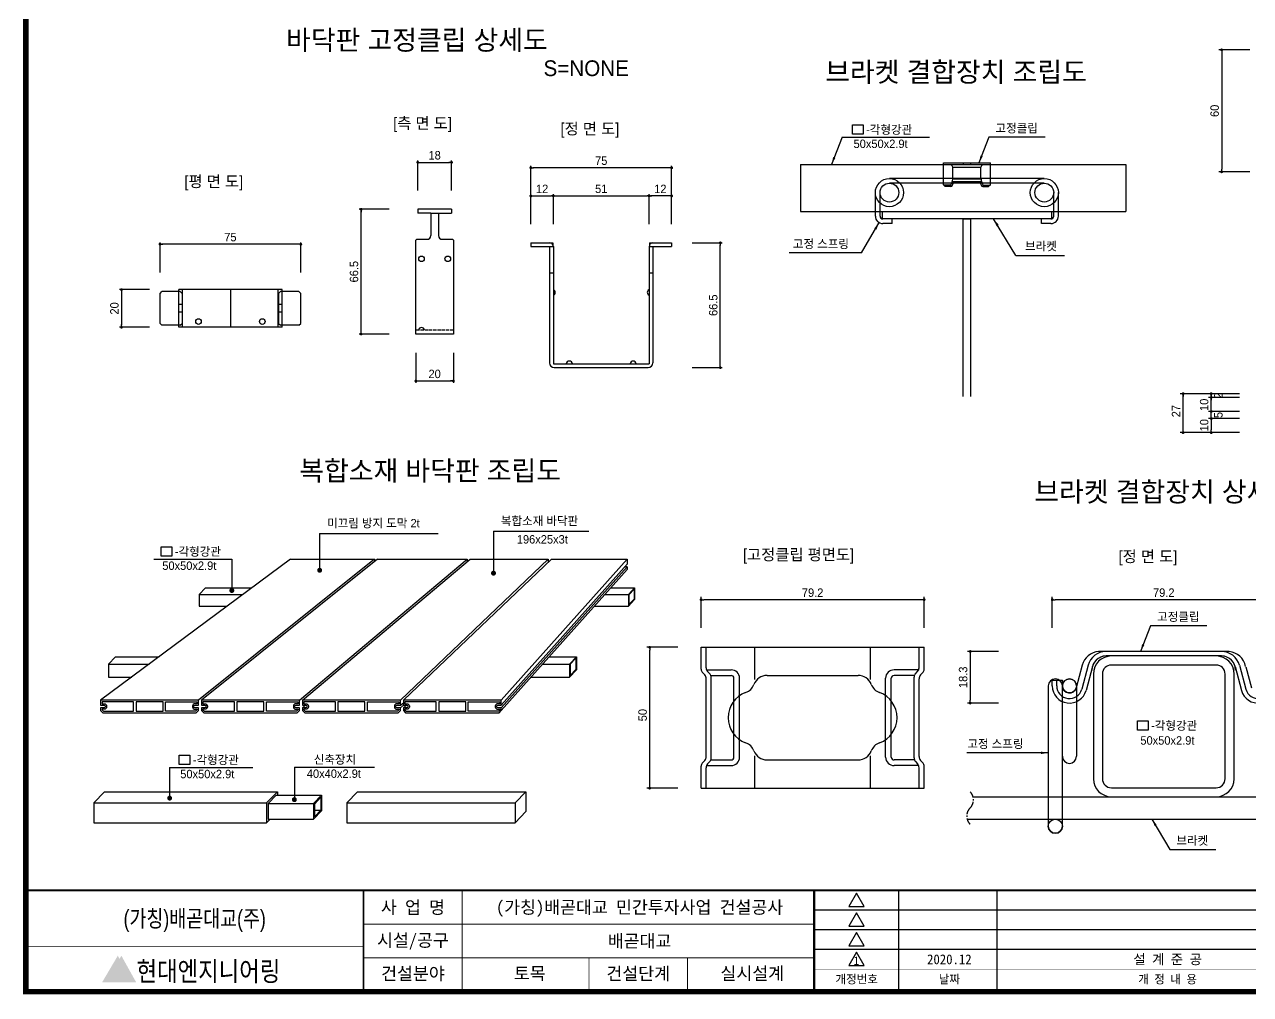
# Model space of a CAD drawing. Header units: millimetres. Extents: x 173610 to 224070, y -281283 to -269403.
# Drawn here: x 199085 to 203439, y -275153 to -271707 of the extents above; entities that cross this region are included whole.
import ezdxf
from ezdxf.enums import TextEntityAlignment as Align

# ---------------------------------------------------------------- set-up
doc = ezdxf.new("R2010")
doc.units = ezdxf.units.MM
for name, pattern in [('ACAD_ISO02W100', [15, 12, -3]), ('CENTER', [50.8, 31.75, -6.35, 6.35, -6.35]), ('CENTERX2', [4, 2.5, -0.5, 0.5, -0.5])]:
    doc.linetypes.add(name, pattern=pattern)
for name, color, linetype in [('$.치수선-본선', 140, 'Continuous'), ('CEN01', 1, 'CENTER'), ('CS-DIML', 1, 'Continuous'), ('CX-BORD', 3, 'Continuous'), ('CX-BORD-LIN1', 4, 'Continuous'), ('CX-BORD-LIN2', 3, 'Continuous'), ('CX-BORD-TEX1', 7, 'Continuous'), ('CX-BORD-TEX2', 6, 'Continuous'), ('CX-BORD-TEX3', 4, 'Continuous'), ('CZ-TEX1', 6, 'Continuous'), ('DIM01', 1, 'Continuous'), ('DIML', 1, 'Continuous'), ('LD', 1, 'Continuous'), ('TEXT02', 6, 'Continuous'), ('난간기초', 4, 'Continuous')]:
    doc.layers.add(name, color=color, linetype=linetype)
doc.layers.add('BM-BOX', color=7, linetype='Continuous', lineweight=13)
doc.styles.add('HYM', font='')
doc.styles.add('MLTMHTXT', font='Dotum_1.TTF')
doc.styles.add('TB_BTXT', font='H2GTRE_1.TTF')
doc.styles.add('TB_TEXT', font='')
doc.styles.add('TEXT', font='Dotum_1.TTF')
doc.styles.add('돋움', font='Dotum_1.TTF')
doc.styles.get('HYM').set_extended_font_data('HY울릉도B')
doc.styles.get('TB_TEXT').set_extended_font_data('DotumChe')

# ---------------------------------------------------------------- blocks, each defined once
blk = doc.blocks.new('CXBLKA1')
at = {"layer": 'CX-BORD-TEX1', "true_color": 0xf0b400}
h = blk.add_hatch(color=40, dxfattribs=at)
h.dxf.hatch_style = 1
h.paths.add_polyline_path([(58.31, 31.65), (57.7, 32.75), (57.68, 32.75), (52.1, 23.29), (53.38, 23.29)])
at = {"layer": 'CX-BORD-TEX1', "true_color": 0x00b85c}
h = blk.add_hatch(color=112, dxfattribs=at)
h.dxf.hatch_style = 1
h.paths.add_polyline_path([(58.98, 32.75), (58.96, 32.75), (53.38, 23.29), (64.24, 23.29)])
at = {"layer": 'CX-BORD-LIN1', "const_width": 2}
blk.add_lwpolyline([(821, 20), (25, 20), (25, 574), (821, 574)], close=True, dxfattribs=at)
at = {"layer": 'CX-BORD-LIN1'}
for points, const_width in [([(821, 56), (25, 56)], 0.6), ([(145, 20), (145, 56)], 0.6), ([(305, 20), (305, 56)], 0.8)]:
    blk.add_lwpolyline(points, dxfattribs=dict(at, const_width=const_width))
at = {"layer": 'CX-BORD-LIN2'}
for p, q in [((335, 20), (335, 56)), ((370, 20), (370, 56))]:
    blk.add_line(p, q, dxfattribs=at)
for points, const_width in [([(180, 20), (180, 56)], 0.3), ([(305, 44), (145, 44)], 0.3), ([(145, 36), (25, 36)], 0.3), ([(305, 32), (145, 32)], 0.3), ([(225, 20), (225, 32)], 0.3), ([(260, 20), (260, 32)], 0.3), ([(611, 28), (305, 28)], 0.2)]:
    blk.add_lwpolyline(points, dxfattribs=dict(at, const_width=const_width))
for points in [[(320, 55), (317.26, 50.25), (322.74, 50.25)], [(320, 48), (317.26, 43.25), (322.74, 43.25)], [(320, 41), (317.26, 36.25), (322.74, 36.25)], [(320, 34), (317.26, 29.25), (322.74, 29.25)]]:
    blk.add_lwpolyline(points, close=True, dxfattribs=at)
for points in [[(611, 49), (305, 49)], [(611, 42), (305, 42)], [(611, 35), (305, 35)]]:
    blk.add_lwpolyline(points, dxfattribs=at)
at = {"layer": 'CX-BORD-TEX1', "color": 152, "style": 'HYM', "width": 0.83}
blk.add_text('현대엔지니어링', height=7, dxfattribs=at).set_placement((64.35, 23.77))
at = {"layer": 'CX-BORD-TEX1', "style": 'TB_BTXT'}
blk.add_attdef('UD_TITLE', text='', height=10, dxfattribs=at).set_placement((423, 553), align=Align.MIDDLE_CENTER)
at = {"layer": 'CX-BORD-TEX1', "style": 'MLTMHTXT', "width": 0.8, "flags": 4}
blk.add_attdef('EI_NAME', (69.69, 43.65), '', height=6, dxfattribs=at)
at = {"layer": 'CX-BORD-TEX1', "style": 'TB_BTXT', "flags": 4}
blk.add_attdef('CI_NAME', text='', height=5, dxfattribs=at).set_placement((85, 28), align=Align.MIDDLE_CENTER)
at = {"layer": 'CX-BORD-TEX2', "style": 'TB_BTXT'}
blk.add_attdef('PI_CNAME', text='', height=5, dxfattribs=at).set_placement((40, 552), align=Align.BOTTOM_LEFT)
blk.add_attdef('UD_SUBTITLE', text='', height=7, dxfattribs=at).set_placement((423, 538), align=Align.MIDDLE_CENTER)
at = {"layer": 'CX-BORD-TEX3', "style": 'TB_TEXT'}
for s, height, p in [('사 업 명', 4.5, (162.5, 50)), ('시설/공구', 4.5, (162.5, 38)), ('건설분야', 4.5, (162.5, 26.5)), ('건설단계', 4.5, (242.5, 26.5)), ('개정번호', 3, (320.1, 24.5)), ('날짜', 3, (353, 24.5)), ('개 정 내 용', 3, (430.5, 24.5))]:
    blk.add_text(s, height=height, dxfattribs=at).set_placement(p, align=Align.MIDDLE)
at = {"layer": 'CX-BORD-TEX3', "style": 'TB_BTXT'}
blk.add_attdef('UD_CDNAME', text='', height=4, dxfattribs=at).set_placement((42, 544), align=Align.BOTTOM_LEFT)
at = {"layer": 'CX-BORD-TEX3', "style": 'TB_TEXT'}
for tag, height, p in [('PI_TITLE', 4.5, (243, 50)), ('DC_RNUM4', 3, (320, 52)), ('DC_RDATE4', 3.5, (353, 52.5)), ('DC_RAPP4', 3.5, (510, 52.5)), ('DC_RCHK4', 3.5, (550, 52.5)), ('DC_RDGN4', 3.5, (590, 52.5)), ('UD_CDIST', 4.5, (676, 50)), ('DC_RNUM3', 3, (320, 45)), ('DC_RDATE3', 3.5, (353, 45.4)), ('DC_RAPP3', 3.5, (510, 45.4)), ('DC_RCHK3', 3.5, (550, 45.4)), ('DC_RDGN3', 3.5, (590, 45.4)), ('FI_NAME', 4.5, (781, 44.87)), ('PI_CDNAME', 4.5, (243, 38)), ('DC_RNUM2', 3, (320, 38)), ('DC_RDATE2', 3.5, (353, 38.5)), ('DC_RAPP2', 3.5, (510, 38.5)), ('DC_RCHK2', 3.5, (550, 38.5)), ('DC_RDGN2', 3.5, (590, 38.5)), ('DA_HSCALE', 4.5, (658.5, 38)), ('DA_VSCALE', 4.5, (693, 38)), ('DI_TITLE', 4.5, (781, 37.87)), ('DC_RNUM1', 3, (320, 31)), ('DC_RDATE1', 3.5, (353, 31.5)), ('DC_RAPP1', 3.5, (510, 31.5)), ('DC_RCHK1', 3.5, (550, 31.5)), ('DC_RDGN1', 3.5, (590, 31.5)), ('DI_SUBTITLE', 3.5, (781, 30.87)), ('PA_CCLASS', 4.5, (204, 26.5)), ('PI_STAGE', 4.5, (283, 26.5)), ('DI_DRWNO', 4.5, (676, 26.5))]:
    blk.add_attdef(tag, text='', height=height, dxfattribs=at).set_placement(p, align=Align.MIDDLE_CENTER)
for tag, p in [('DC_RDES4', (377, 52.5)), ('DC_RDES3', (377, 45.4)), ('DC_RDES2', (377, 38.5)), ('DC_RDES1', (377, 31.5))]:
    blk.add_attdef(tag, text='', height=3.5, dxfattribs=at).set_placement(p, align=Align.MIDDLE_LEFT)
at = {"layer": 'CX-BORD-TEX3', "style": 'TB_TEXT', "flags": 1}
for tag, p in [('PI_ID', (24, 16)), ('PI_CCODE', (31, 16)), ('PA_DSDATE', (47, 16)), ('PA_DEDATE', (64, 16)), ('PA_CSDATE', (81, 16)), ('PA_CEDATE', (98, 16)), ('PA_CFDATE', (114, 16)), ('EI_ENAME', (132, 16)), ('EI_DEPT', (146, 16)), ('EI_PERSON', (158, 16)), ('EI_EMAIL', (174, 16)), ('CI_CATEG', (189, 16)), ('CI_ROLE', (204, 16)), ('CI_ONAME', (216, 16)), ('CI_ADDR', (232, 16)), ('CI_TEL', (246, 16)), ('CI_FAX', (257, 16)), ('CI_HPADDR', (270, 16)), ('CI_CODE', (287, 16)), ('CI_DEPT', (300, 16)), ('CI_PERSON', (312, 16)), ('CI_EMAIL', (329, 16)), ('CI_PROLE', (342, 16)), ('DI_MANCODE', (357, 16)), ('DI_CATEG', (377, 16)), ('DI_LDATE', (392, 16)), ('DI_PCLASS', (407, 16)), ('DI_MMCLASS', (424, 16)), ('DI_MSCLASS', (443, 16)), ('DI_ECLASS', (462, 16)), ('DI_FNAME', (478, 16)), ('DC_ONAME', (493, 16)), ('DC_NNAME', (510, 16)), ('FI_CODE', (529, 16)), ('FI_CLASS', (545, 16)), ('FI_ICODE1', (563, 16)), ('FI_ICODE2', (581, 16)), ('------------', (597, 16))]:
    blk.add_attdef(tag, p, '', height=2, dxfattribs=at)
blk = doc.blocks.new('_Dot')
at = {"layer": 'DIML', "color": 140, "linetype": 'Continuous'}
blk.add_line((0, 0), (-1, 0), dxfattribs=at)
at = {"layer": 'DIML', "color": 140, "linetype": 'Continuous', "const_width": 0.5}
blk.add_lwpolyline([(-0.25, 0, 1), (0.25, 0, 1)], format="xyb", close=True, dxfattribs=at)
blk = doc.blocks.new('스프링1')
at = {"color": 8}
for p, q in [((-2.5, -2.5), (-2.5, -52.36)), ((2.5, -52.36), (2.5, -2.5)), ((7.5, -2.5), (7.5, -27.5))]:
    blk.add_line(p, q, dxfattribs=at)
for centre in [(5, -2.5), (0, -52.36)]:
    blk.add_circle(centre, 2.5, dxfattribs=at)
for centre, start, end in [((5, -2.5), 0, 180), ((0, -2.5), 0, 180), ((5, -27.5), 180, 0), ((0, -52.36), 180, 0)]:
    blk.add_arc(centre, 2.5, start, end, dxfattribs=at)
blk = doc.blocks.new('스프링')
at = {"ltscale": 0.5}
for p, q in [((82.5, 0), (-82.5, 0)), ((82.5, -5), (-82.5, -5)), ((-97.5, -40), (-97.5, -15)), ((-92.5, -40), (-92.5, -15)), ((92.5, -40), (92.5, -15)), ((97.5, -40), (97.5, -15)), ((-79.5, -43), (-89.5, -43)), ((-79.5, -48), (-89.5, -48)), ((-79.5, -48), (-79.5, -43)), ((89.5, -43), (79.5, -43)), ((79.5, -48), (79.5, -43)), ((89.5, -48), (79.5, -48))]:
    blk.add_line(p, q, dxfattribs=at)
for centre, radius in [((-82.5, -15), 15), ((82.5, -15), 15), ((-82.5, -15), 10), ((82.5, -15), 10)]:
    blk.add_circle(centre, radius)
for centre, radius, start, end in [((-89.5, -40), 8, 180, 270), ((-89.5, -40), 3, 180, 270), ((89.5, -40), 8, 270, 0), ((89.5, -40), 3, 270, 0)]:
    blk.add_arc(centre, radius, start, end, dxfattribs=at)
blk = doc.blocks.new('장선고정')
for p, q in [((-25, -23.2), (-25, 0)), ((-25, 0), (25, 0)), ((25, -23.2), (25, 0)), ((-25, -1.6), (25, -1.6)), ((-15, -17.1), (-15, -4.6)), ((-15, -4.6), (15, -4.6)), ((15, -17.1), (15, -4.6)), ((-25, -23.2), (-23, -25.2)), ((-17.5, -23.6), (-24.5, -23.6)), ((-17, -25.2), (-23, -25.2)), ((15.7, -20), (-15.7, -20)), ((15, -17.1), (-15, -17.1)), ((14.5, -21.6), (-14.5, -21.6)), ((17, -25.2), (23, -25.2)), ((17.5, -23.6), (24.5, -23.6)), ((25, -23.2), (23, -25.2))]:
    blk.add_line(p, q)
for points in [[(-4, 0), (-4, -1.6)], [(4, 0), (4, -1.6)]]:
    blk.add_lwpolyline(points)
for centre, radius, start, end in [((-19.3, -5.3), 4.37, 9.3102, 58.07), ((19.3, -5.3), 4.37, 121.93, 170.6898), ((-19.9, -20.4), 4.06, 307.0901, 324.5092), ((-19.9, -20.5), 5.56, 301.5456, 348.2817), ((-46.7, -11.1), 32.2, 338.8827, 349.2859), ((19.9, -20.5), 5.56, 191.7183, 238.4544), ((46.7, -11.1), 32.2, 190.7141, 201.1173), ((19.9, -20.4), 4.06, 215.4908, 232.9099)]:
    blk.add_arc(centre, radius, start, end)

msp = doc.modelspace()

# ---------------------------------------------------------------- linework, layer by layer
at = {"layer": '$.치수선-본선', "color": 140}
for p, q in [((203436.7802, -271797.06), (203326.7802, -271797.06)), ((203336.7802, -271807.06), (203336.7802, -272220.3933)), ((200481.7666, -272296.8186), (200481.7666, -272190.1519)), ((200488.4333, -272196.8186), (200595.0999, -272196.8186)), ((200601.7666, -272296.8186), (200601.7666, -272190.1519)), ((200883.3547, -272316.0313), (200883.3547, -272209.3646)), ((201376.688, -272216.0313), (200890.0214, -272216.0313)), ((201383.3547, -272316.0313), (201383.3547, -272209.3646)), ((203436.7802, -272230.3933), (203326.7802, -272230.3933)), ((200883.3547, -272416.0313), (200883.3547, -272309.3646)), ((200890.0214, -272316.0313), (200956.688, -272316.0313)), ((200963.3547, -272416.0313), (200963.3547, -272309.3646)), ((200963.3547, -272416.0313), (200963.3547, -272309.3646)), ((200970.0214, -272316.0313), (201296.688, -272316.0313)), ((201303.3547, -272416.0313), (201303.3547, -272309.3646)), ((201303.3547, -272416.0313), (201303.3547, -272309.3646)), ((201376.688, -272316.0313), (201310.0214, -272316.0313)), ((201383.3547, -272416.0313), (201383.3547, -272309.3646)), ((200380.5469, -272363.4853), (200273.8802, -272363.4853)), ((200280.5469, -272800.1519), (200280.5469, -272370.1519)), ((199566.4889, -272587.5467), (199566.4889, -272480.8801)), ((200059.8222, -272487.5467), (199573.1555, -272487.5467)), ((200066.4889, -272587.5467), (200066.4889, -272480.8801)), ((201456.3165, -272482.6979), (201562.9831, -272482.6979)), ((201556.3165, -272919.3646), (201556.3165, -272489.3646)), ((199529.7317, -272648.9786), (199423.0651, -272648.9786)), ((199429.7317, -272655.6453), (199429.7317, -272775.6453)), ((199529.7317, -272782.3119), (199423.0651, -272782.3119)), ((200380.5469, -272806.8186), (200273.8802, -272806.8186)), ((200475.0999, -272873.4853), (200475.0999, -272980.1519)), ((200608.4333, -272873.4853), (200608.4333, -272980.1519)), ((201456.3165, -272926.0313), (201562.9831, -272926.0313)), ((200481.7666, -272973.4853), (200601.7666, -272973.4853)), ((203299.6587, -273018.5161), (203189.6587, -273018.5161)), ((203199.6587, -273146.8494), (203199.6587, -273018.5161)), ((203399.6587, -273018.5161), (203289.6587, -273018.5161)), ((203399.6587, -273031.8494), (203289.6587, -273031.8494)), ((203299.6587, -273071.8494), (203299.6587, -273018.5161)), ((203399.6587, -273081.8494), (203289.6587, -273081.8494)), ((203399.6587, -273081.8494), (203289.6587, -273081.8494)), ((203299.6587, -273071.8494), (203299.6587, -273061.8494)), ((203299.6587, -273106.8494), (203299.6587, -273081.8494)), ((203399.6587, -273106.8494), (203289.6587, -273106.8494)), ((203399.6587, -273106.8494), (203289.6587, -273106.8494)), ((203299.6587, -273116.8494), (203299.6587, -273146.8494)), ((203299.6587, -273116.8494), (203299.6587, -273126.8494)), ((203299.6587, -273156.8494), (203189.6587, -273156.8494)), ((203399.6587, -273156.8494), (203289.6587, -273156.8494)), ((201488.008, -273850.5406), (201488.008, -273740.5406)), ((202270.1491, -273750.5406), (201498.008, -273750.5406)), ((202280.1491, -273850.5406), (202280.1491, -273740.5406)), ((202735.0267, -273850.5406), (202735.0267, -273740.5406)), ((203517.1677, -273750.5406), (202745.0267, -273750.5406)), ((201405.4182, -273919.624), (201295.4182, -273919.624)), ((201305.4182, -274410.0316), (201305.4182, -273929.624)), ((202543.6576, -273934.4671), (202433.6576, -273934.4671)), ((202443.6576, -273944.4671), (202443.6576, -274107.8391)), ((202543.6576, -274117.8391), (202433.6576, -274117.8391)), ((201405.4182, -274420.0316), (201295.4182, -274420.0316))]:
    msp.add_line(p, q, dxfattribs=at)
at = {"color": 8, "linetype": 'Continuous'}
for p, q in [((201841.4846, -272204.2566), (202996.8184, -272204.2566)), ((201841.4846, -272204.2566), (201841.4846, -272370.9233)), ((202996.8184, -272204.2566), (202996.8184, -272370.9233)), ((201841.4846, -272370.9233), (202996.8184, -272370.9233))]:
    msp.add_line(p, q, dxfattribs=at)
for p, q in [((200601.7666, -272363.4853), (200481.7666, -272363.4853)), ((200481.7666, -272363.4853), (200481.7666, -272376.8186)), ((200528.4333, -272376.8186), (200481.7666, -272376.8186)), ((200528.4333, -272376.8186), (200528.4333, -272456.8186)), ((200555.0999, -272376.8186), (200555.0999, -272456.8186)), ((200555.0999, -272376.8186), (200601.7666, -272376.8186)), ((200601.7666, -272363.4853), (200601.7666, -272376.8186)), ((200478.4333, -272470.1519), (200475.0999, -272473.4853)), ((200475.0999, -272806.8186), (200475.0999, -272473.4853)), ((200478.4333, -272470.1519), (200515.0999, -272470.1519)), ((200568.4333, -272470.1519), (200605.0999, -272470.1519)), ((200605.0999, -272470.1519), (200608.4333, -272473.4853)), ((200608.4333, -272473.4853), (200608.4333, -272806.8186)), ((199816.4889, -272648.9786), (199816.4889, -272782.3119)), ((200608.4333, -272806.8186), (200475.0999, -272806.8186)), ((202735.0267, -274036.8391), (202771.0267, -274036.8391)), ((202735.0267, -274056.8391), (202735.0267, -274036.8391)), ((202751.0267, -274056.8391), (202751.0267, -274036.8391)), ((202771.0267, -274056.8391), (202771.0267, -274036.8391))]:
    msp.add_line(p, q)
at = {"ltscale": 0.5}
for p, q in [((200528.4333, -272376.8186), (200555.0999, -272376.8186)), ((200883.3547, -272482.6979), (200962.0214, -272482.6979)), ((200883.3547, -272482.6979), (200883.3547, -272496.0313)), ((200962.0214, -272482.6979), (200962.0214, -272496.0313)), ((201304.688, -272482.6979), (201383.3547, -272482.6979)), ((201304.688, -272482.6979), (201304.688, -272496.0313)), ((201383.3547, -272482.6979), (201383.3547, -272496.0313)), ((200883.3547, -272496.0313), (200962.0214, -272496.0313)), ((200950.0214, -272496.0313), (200950.0214, -272666.6979)), ((200963.3547, -272496.0313), (200963.3547, -272666.6979)), ((201303.3547, -272496.0313), (201303.3547, -272666.6979)), ((201304.688, -272496.0313), (201383.3547, -272496.0313)), ((201316.688, -272496.0313), (201316.688, -272666.6979)), ((201316.688, -272496.0313), (201316.688, -272666.6979)), ((200950.0214, -272589.3646), (200963.3547, -272589.3646)), ((201303.3547, -272589.3646), (201316.688, -272589.3646)), ((199566.4889, -272662.3119), (199573.1555, -272655.6453)), ((199566.4889, -272768.9786), (199566.4889, -272662.3119)), ((199638.4889, -272655.6453), (199573.1555, -272655.6453)), ((199999.8222, -272648.9786), (199633.1555, -272648.9786)), ((199633.1555, -272782.3119), (199633.1555, -272648.9786)), ((199645.1555, -272662.3119), (199638.4889, -272655.6453)), ((199645.1555, -272662.3119), (199645.1555, -272768.9786)), ((199646.4889, -272782.3119), (199646.4889, -272648.9786)), ((199986.4889, -272782.3119), (199986.4889, -272648.9786)), ((199994.4889, -272655.6453), (199987.8222, -272662.3119)), ((199987.8222, -272662.3119), (199987.8222, -272768.9786)), ((200059.8222, -272655.6453), (199994.4889, -272655.6453)), ((199999.8222, -272782.3119), (199999.8222, -272648.9786)), ((200066.4889, -272662.3119), (200059.8222, -272655.6453)), ((200066.4889, -272768.9786), (200066.4889, -272662.3119)), ((200950.0214, -272666.6979), (200950.0214, -272909.3646)), ((200963.3547, -272666.6979), (200963.3547, -272912.6979)), ((201303.3547, -272666.6979), (201303.3547, -272912.6979)), ((201316.688, -272666.6979), (201316.688, -272879.3646)), ((201316.688, -272666.6979), (201316.688, -272909.3646)), ((199646.4889, -272702.3119), (199633.1555, -272702.3119)), ((199999.8222, -272702.3119), (199986.4889, -272702.3119)), ((199646.4889, -272728.9786), (199633.1555, -272728.9786)), ((199999.8222, -272728.9786), (199986.4889, -272728.9786)), ((199566.4889, -272768.9786), (199573.1555, -272775.6453)), ((199638.4889, -272775.6453), (199573.1555, -272775.6453)), ((199999.8222, -272782.3119), (199633.1555, -272782.3119)), ((199638.4889, -272775.6453), (199645.1555, -272768.9786)), ((199987.8222, -272768.9786), (199994.4889, -272775.6453)), ((200059.8222, -272775.6453), (199994.4889, -272775.6453)), ((200059.8222, -272775.6453), (200066.4889, -272768.9786)), ((200963.3547, -272912.6979), (201303.3547, -272912.6979)), ((200966.688, -272926.0313), (201300.0214, -272926.0313)), ((201488.008, -273919.624), (202280.1491, -273919.624)), ((201488.008, -273997.4018), (201488.008, -273919.624)), ((201506.008, -273991.9493), (201506.008, -273919.624)), ((201679.0285, -274033.5175), (201679.0285, -273919.624)), ((202089.0285, -274033.5175), (202089.0285, -273919.624)), ((202262.1491, -273991.9493), (202262.1491, -273919.624)), ((202280.1491, -273997.4018), (202280.1491, -273919.624)), ((203363.131, -273934.4671), (202899.1633, -273934.4671)), ((203336.0972, -273950.4671), (202926.0972, -273950.4671)), ((201500.8739, -274017.837), (201492.1153, -274008.1053)), ((201507.5392, -273999.624), (201594.7559, -273999.624)), ((201519.9007, -274015.0604), (201511.1422, -274005.3286)), ((202260.6179, -273999.624), (202173.3012, -273999.624)), ((202248.2563, -274015.0604), (202257.0149, -274005.3286)), ((202267.2832, -274017.837), (202276.0418, -274008.1053)), ((202841.6702, -273983.0877), (202820.1748, -274063.3096)), ((202862.2961, -273983.385), (202839.4933, -274068.486)), ((202877.7509, -273987.5261), (202854.9481, -274072.6271)), ((203384.4435, -273987.5261), (203407.2462, -274072.6271)), ((203399.8983, -273983.385), (203422.701, -274068.486)), ((203422.2054, -273989.3622), (203442.0195, -274063.3096)), ((201506.008, -274308.0318), (201506.008, -274031.2163)), ((201522.7831, -274019.624), (201594.7559, -274019.624)), ((201524.008, -274313.4843), (201524.008, -274025.7638)), ((201604.7559, -274309.624), (201604.7559, -274029.624)), ((201624.7559, -274309.624), (201624.7559, -274029.624)), ((201722.2826, -274019.624), (202045.7745, -274019.624)), ((202143.3012, -274309.624), (202143.3012, -274029.624)), ((202163.3012, -274309.624), (202163.3012, -274029.624)), ((202245.374, -274019.624), (202173.3012, -274019.624)), ((202244.1491, -274311.9493), (202244.1491, -274025.7638)), ((202262.1491, -274308.0318), (202262.1491, -274031.2163)), ((201500.8739, -274321.4111), (201492.1153, -274331.1428)), ((201522.7831, -274319.624), (201594.7559, -274319.624)), ((201679.0285, -274419.624), (201679.0285, -274305.7306)), ((201722.2826, -274319.624), (202045.7745, -274319.624)), ((202089.0285, -274419.624), (202089.0285, -274305.7306)), ((202245.6802, -274319.624), (202173.3012, -274319.624)), ((202267.2832, -274321.4111), (202276.0418, -274331.1428)), ((201488.008, -274419.624), (201488.008, -274341.8463)), ((201506.008, -274419.624), (201506.008, -274347.2988)), ((201507.5392, -274339.624), (201594.7559, -274339.624)), ((201519.9007, -274324.1877), (201511.1422, -274333.9195)), ((202260.6179, -274339.624), (202173.3012, -274339.624)), ((202249.2832, -274325.3286), (202257.0149, -274333.9195)), ((202262.1491, -274419.624), (202262.1491, -274347.2988)), ((202280.1491, -274419.624), (202280.1491, -274341.8463)), ((201488.008, -274419.624), (202280.1491, -274419.624))]:
    msp.add_line(p, q, dxfattribs=at)
at = {"linetype": 'ACAD_ISO02W100'}
msp.add_line((200608.4333, -272793.4853), (200475.0999, -272793.4853), dxfattribs=at)
at = {"color": 25}
for p, q in [((200029.3043, -273606.6158), (199355.4015, -274107.6034)), ((200327.636, -273606.6158), (199703.1212, -274107.6034)), ((200338.3417, -273606.6158), (199713.827, -274107.6034)), ((200029.3043, -273606.6158), (200327.636, -273606.6158)), ((200061.5467, -274107.6034), (200657.2237, -273606.6158)), ((200072.2524, -274107.6034), (200667.9295, -273606.6158)), ((200327.636, -273606.6158), (200327.636, -273615.2039)), ((200338.3417, -273606.6158), (200657.2237, -273606.6158)), ((200945.505, -273606.6158), (200419.9721, -274107.6034)), ((200956.2108, -273606.6158), (200430.6779, -274107.6034)), ((200657.2237, -273606.6158), (200657.2237, -273615.6197)), ((200667.9295, -273606.6158), (200945.505, -273606.6158)), ((201225.0472, -273606.6158), (200778.3975, -274107.6034)), ((201225.0472, -273624.3566), (200778.3975, -274125.3442)), ((200945.505, -273606.6158), (200945.505, -273616.8215)), ((200956.1495, -273606.6158), (201225.0472, -273606.6158)), ((201225.0472, -273606.6158), (201225.0472, -273624.3566)), ((201225.0472, -273633.227), (200778.3975, -274134.2146)), ((201225.0472, -273642.9844), (200778.3975, -274143.972)), ((201225.0472, -273633.3873), (201216.161, -273633.3873)), ((201225.0472, -273633.3873), (201225.0472, -273642.9844)), ((200072.2524, -274134.2146), (200083.4299, -274125.3442)), ((200419.9721, -274125.3442), (200430.6779, -274116.8482)), ((200419.9721, -274134.2146), (200431.1496, -274125.3442)), ((200430.6779, -274134.2146), (200441.8554, -274125.3442))]:
    msp.add_line(p, q, dxfattribs=at)
at = {"linetype": 'Continuous'}
for p, q in [((199728.3182, -273708.3949), (199705.9943, -273731.826)), ((199728.3182, -273708.3949), (199892.3962, -273708.3949)), ((201166.7313, -273708.3949), (201251.9889, -273708.3949)), ((201251.9889, -273708.3949), (201229.665, -273731.826)), ((201251.9889, -273708.3949), (201251.9889, -273749.7806)), ((199705.9943, -273731.826), (199860.4864, -273731.826)), ((199705.9943, -273731.826), (199705.9943, -273773.2117)), ((201145.8416, -273731.826), (201229.665, -273731.826)), ((201229.665, -273731.826), (201229.665, -273773.2117)), ((201251.9889, -273749.7806), (201229.665, -273773.2117)), ((201250.1397, -273713.5331), (201231.7612, -273732.8231)), ((201231.7612, -273732.8231), (201231.7612, -273767.9643)), ((201250.1397, -273748.6743), (201231.7612, -273767.9643)), ((201250.1397, -273713.5331), (201250.1397, -273748.6743)), ((199705.9943, -273773.2117), (199804.1249, -273773.2117)), ((201108.9446, -273773.2117), (201229.665, -273773.2117)), ((199408.3692, -273953.1903), (199383.5649, -273979.2249)), ((199408.3692, -273953.1903), (199563.1101, -273953.1903)), ((200948.4868, -273953.1903), (201045.2207, -273953.1903)), ((201045.2207, -273953.1903), (201020.4163, -273979.2249)), ((201043.4802, -273958.0585), (201022.7015, -273979.8677)), ((201043.4802, -273958.0585), (201043.4802, -273998.2849)), ((201045.2207, -273953.1903), (201045.2207, -273999.1745)), ((199383.5649, -273979.2249), (199528.0897, -273979.2249)), ((199383.5649, -273979.2249), (199383.5649, -274025.209)), ((200925.276, -273979.2249), (201020.4163, -273979.2249)), ((201020.4163, -273979.2249), (201020.4163, -274025.209)), ((201045.2207, -273999.1745), (201020.4163, -274025.209)), ((201022.7015, -273979.8677), (201022.7015, -274020.0941)), ((201043.4802, -273998.2849), (201022.7015, -274020.0941)), ((199383.5649, -274025.209), (199466.2342, -274025.209)), ((200884.2793, -274025.209), (201020.4163, -274025.209)), ((199331.0302, -274472.7059), (199369.3085, -274432.5292)), ((199369.3085, -274432.5292), (199983.2088, -274432.5292)), ((199944.9304, -274472.7059), (199983.2088, -274432.5292)), ((199950.6564, -274475.0735), (199979.0699, -274445.2508)), ((199979.0699, -274445.2508), (200140.2496, -274445.2508)), ((199983.2088, -274432.5292), (199983.2088, -274445.2508)), ((200111.8361, -274475.0735), (200140.2496, -274445.2508)), ((200114.5566, -274476.6656), (200137.7758, -274452.2948)), ((200137.7758, -274452.2948), (200137.7758, -274498.0732)), ((200140.2496, -274445.2508), (200140.2496, -274500.1716)), ((200229.5863, -274472.7059), (200267.8646, -274432.5292)), ((200267.8646, -274432.5292), (200866.0441, -274432.5292)), ((200827.7658, -274472.7059), (200866.0441, -274432.5292)), ((200866.0441, -274432.5292), (200866.0441, -274503.4924)), ((199331.0302, -274472.7059), (199944.9304, -274472.7059)), ((199331.0302, -274472.7059), (199331.0302, -274543.6691)), ((199944.9304, -274472.7059), (199944.9304, -274543.6691)), ((199950.6564, -274475.0735), (199950.6564, -274529.9943)), ((199950.6564, -274475.0735), (200111.8361, -274475.0735)), ((200111.8361, -274475.0735), (200111.8361, -274529.9943)), ((200114.5566, -274476.6656), (200114.5566, -274522.444)), ((200229.5863, -274472.7059), (200229.5863, -274543.6691)), ((200229.5863, -274472.7059), (200827.7658, -274472.7059)), ((200827.7658, -274472.7059), (200827.7658, -274543.6691)), ((199944.9304, -274543.6691), (199957.9591, -274529.9943)), ((199950.6564, -274529.9943), (200111.8361, -274529.9943)), ((200111.8361, -274529.9943), (200140.2496, -274500.1716)), ((200114.5566, -274498.0732), (200137.7758, -274498.0732)), ((200114.5566, -274522.444), (200137.7758, -274498.0732)), ((200827.7658, -274543.6691), (200866.0441, -274503.4924)), ((199331.0302, -274543.6691), (199944.9304, -274543.6691)), ((200229.5863, -274543.6691), (200827.7658, -274543.6691))]:
    msp.add_line(p, q, dxfattribs=at)
at = {"color": 8, "linetype": 'Continuous'}
for points in [[(202881.0972, -274014.4671), (202881.0972, -274386.4671, 0.414213562), (202945.0972, -274450.4671), (203317.0972, -274450.4671, 0.414213562), (203381.0972, -274386.4671), (203381.0972, -274014.4671, 0.414213562), (203317.0972, -273950.4671), (202945.0972, -273950.4671, 0.414213562)], [(202913.0972, -274014.4671), (202913.0972, -274386.4671, 0.414213562), (202945.0972, -274418.4671), (203317.0972, -274418.4671, 0.414213562), (203349.0972, -274386.4671), (203349.0972, -274014.4671, 0.414213562), (203317.0972, -273982.4671), (202945.0972, -273982.4671, 0.414213562)]]:
    msp.add_lwpolyline(points, format="xyb", close=True, dxfattribs=at)
at = {"color": 25}
for points in [[(199355.4015, -274143.972), (199363.3849, -274151.9554), (199695.1379, -274151.9554), (199703.1212, -274143.972), (199703.1212, -274134.2146), (199690.7027, -274134.2146, -0.414213562), (199687.1545, -274130.6664), (199687.1545, -274128.8924, -0.414213562), (199690.7027, -274125.3442), (199703.1212, -274125.3442), (199703.1212, -274107.6034), (199355.4015, -274107.6034), (199355.4015, -274125.3442), (199367.8201, -274125.3442, -0.414213562), (199371.3683, -274128.8924), (199371.3683, -274130.6664, -0.414213562), (199367.8201, -274134.2146), (199355.4015, -274134.2146)], [(199360.7238, -274141.7675), (199365.5894, -274146.6332), (199472.4908, -274146.6332), (199472.4908, -274112.9256), (199360.7238, -274112.9256), (199360.7238, -274120.022), (199367.8201, -274120.022, -0.414213562), (199376.6905, -274128.8924), (199376.6905, -274130.6664, -0.414213562), (199367.8201, -274139.5368), (199360.7238, -274139.5368)], [(199692.9333, -274146.6332), (199586.0319, -274146.6332), (199586.0319, -274112.9256), (199697.799, -274112.9256), (199697.799, -274120.022), (199690.7027, -274120.022, 0.414213562), (199681.8323, -274128.8924), (199681.8323, -274130.6664, 0.414213562), (199690.7027, -274139.5368), (199697.799, -274139.5368), (199697.799, -274141.7675)], [(199713.827, -274143.972), (199721.8103, -274151.9554), (200053.5633, -274151.9554), (200061.5467, -274143.972), (200061.5467, -274134.2146), (200049.1281, -274134.2146, -0.414213562), (200045.5799, -274130.6664), (200045.5799, -274128.8924, -0.414213562), (200049.1281, -274125.3442), (200061.5467, -274125.3442), (200061.5467, -274107.6034), (199713.827, -274107.6034), (199713.827, -274125.3442), (199726.2455, -274125.3442, -0.414213562), (199729.7937, -274128.8924), (199729.7937, -274130.6664, -0.414213562), (199726.2455, -274134.2146), (199713.827, -274134.2146)], [(199719.1492, -274141.7675), (199724.0149, -274146.6332), (199830.9163, -274146.6332), (199830.9163, -274112.9256), (199719.1492, -274112.9256), (199719.1492, -274120.022), (199726.2455, -274120.022, -0.414213562), (199735.1159, -274128.8924), (199735.1159, -274130.6664, -0.414213562), (199726.2455, -274139.5368), (199719.1492, -274139.5368)], [(200051.3588, -274146.6332), (199944.4574, -274146.6332), (199944.4574, -274112.9256), (200056.2244, -274112.9256), (200056.2244, -274120.022), (200049.1281, -274120.022, 0.414213562), (200040.2577, -274128.8924), (200040.2577, -274130.6664, 0.414213562), (200049.1281, -274139.5368), (200056.2244, -274139.5368), (200056.2244, -274141.7675)], [(200072.2524, -274143.972), (200080.2358, -274151.9554), (200411.9887, -274151.9554), (200419.9721, -274143.972), (200419.9721, -274134.2146), (200407.5535, -274134.2146, -0.414213562), (200404.0054, -274130.6664), (200404.0054, -274128.8924, -0.414213562), (200407.5535, -274125.3442), (200419.9721, -274125.3442), (200419.9721, -274107.6034), (200072.2524, -274107.6034), (200072.2524, -274125.3442), (200084.671, -274125.3442, -0.414213562), (200088.2191, -274128.8924), (200088.2191, -274130.6664, -0.414213562), (200084.671, -274134.2146), (200072.2524, -274134.2146)], [(200077.5747, -274141.7675), (200082.4403, -274146.6332), (200189.3417, -274146.6332), (200189.3417, -274112.9256), (200077.5747, -274112.9256), (200077.5747, -274120.022), (200084.671, -274120.022, -0.414213562), (200093.5414, -274128.8924), (200093.5414, -274130.6664, -0.414213562), (200084.671, -274139.5368), (200077.5747, -274139.5368)], [(200409.7842, -274146.6332), (200302.8828, -274146.6332), (200302.8828, -274112.9256), (200414.6499, -274112.9256), (200414.6499, -274120.022), (200407.5535, -274120.022, 0.414213562), (200398.6831, -274128.8924), (200398.6831, -274130.6664, 0.414213562), (200407.5535, -274139.5368), (200414.6499, -274139.5368), (200414.6499, -274141.7675)], [(200430.6779, -274143.972), (200438.6612, -274151.9554), (200770.4142, -274151.9554), (200778.3975, -274143.972), (200778.3975, -274134.2146), (200765.979, -274134.2146, -0.414213562), (200762.4308, -274130.6664), (200762.4308, -274128.8924, -0.414213562), (200765.979, -274125.3442), (200778.3975, -274125.3442), (200778.3975, -274107.6034), (200430.6779, -274107.6034), (200430.6779, -274125.3442), (200443.0964, -274125.3442, -0.414213562), (200446.6446, -274128.8924), (200446.6446, -274130.6664, -0.414213562), (200443.0964, -274134.2146), (200430.6779, -274134.2146)], [(200436.0001, -274141.7675), (200440.8658, -274146.6332), (200547.7671, -274146.6332), (200547.7671, -274112.9256), (200436.0001, -274112.9256), (200436.0001, -274120.022), (200443.0964, -274120.022, -0.414213562), (200451.9668, -274128.8924), (200451.9668, -274130.6664, -0.414213562), (200443.0964, -274139.5368), (200436.0001, -274139.5368)], [(200768.2096, -274146.6332), (200661.3083, -274146.6332), (200661.3083, -274112.9256), (200773.0753, -274112.9256), (200773.0753, -274120.022), (200765.979, -274120.022, 0.414213562), (200757.1086, -274128.8924), (200757.1086, -274130.6664, 0.414213562), (200765.979, -274139.5368), (200773.0753, -274139.5368), (200773.0753, -274141.7675)]]:
    msp.add_lwpolyline(points, format="xyb", close=True, dxfattribs=at)
for points in [[(199577.1615, -274146.6332), (199577.1615, -274112.9256), (199481.3612, -274112.9256), (199481.3612, -274146.6332)], [(199935.587, -274146.6332), (199935.587, -274112.9256), (199839.7867, -274112.9256), (199839.7867, -274146.6332)], [(200294.0124, -274146.6332), (200294.0124, -274112.9256), (200198.2121, -274112.9256), (200198.2121, -274146.6332)], [(200652.4379, -274146.6332), (200652.4379, -274112.9256), (200556.6375, -274112.9256), (200556.6375, -274146.6332)]]:
    msp.add_lwpolyline(points, close=True, dxfattribs=at)
at = {"linetype": 'Continuous', "ltscale": 5}
msp.add_lwpolyline([(203075.1824, -274180.8574), (203075.1852, -274214.1905), (203037.8219, -274214.1938), (203037.819, -274180.8606)], close=True, dxfattribs=at)
for centre in [(200495.0999, -272539.4853), (200588.4333, -272539.4853), (199703.1555, -272762.3119), (199929.8222, -272762.3119)]:
    msp.add_circle(centre, 10)
for centre, radius, start, end in [((200515.0999, -272456.8186), 13.3333, 270, 0), ((200568.4333, -272456.8186), 13.3333, 180, 270), ((200959.188, -272658.6979), 10.8333, 292.6198649, 67.3801351), ((201307.5214, -272658.6979), 10.8333, 112.6198649, 247.3801351), ((200495.0999, -272794.3186), 10.8333, 4.4117258, 175.5882742), ((201020.0214, -272913.5313), 10.8333, 4.4117258, 175.5882742), ((201246.688, -272913.5313), 10.8333, 4.4117258, 175.5882742), ((203336.0972, -274000.4671), 50, 0, 90), ((202796.0267, -274056.8391), 61, 180, 345), ((202796.0267, -274056.8391), 45, 180, 345), ((202796.0267, -274056.8391), 25, 180, 345)]:
    msp.add_arc(centre, radius, start, end)
at = {"ltscale": 0.5}
for centre, radius, start, end in [((200950.0214, -272496.0313), 13.3333, 0, 90), ((201316.688, -272496.0313), 13.3333, 90, 180), ((200966.688, -272909.3646), 16.6667, 180, 270), ((201300.0214, -272909.3646), 16.6667, 270, 0), ((202905.4213, -274000.1697), 66, 94.9239823, 165), ((202926.0972, -274000.4671), 50, 90, 180), ((203336.1472, -274000.4671), 66, 15, 90), ((203356.873, -274000.1697), 66, 11.334882, 84.5591554), ((201504.008, -273997.4018), 16, 180, 221.9872125), ((201526.008, -273991.9493), 20, 180, 221.9872125), ((201508.008, -274025.7638), 16, 0, 41.9872125), ((201594.7559, -274029.624), 30, 0, 90), ((202173.3012, -274029.624), 30, 90, 180), ((202260.1491, -274025.7638), 16, 138.0127875, 180), ((202242.1491, -273991.9493), 20, 318.0127875, 0), ((202264.1491, -273997.4018), 16, 318.0127875, 0), ((201486.008, -274031.2163), 20, 0, 41.9872125), ((201594.7559, -274029.624), 10, 0, 90), ((201629.0285, -274033.5175), 50, 290.1712713, 338.8343376), ((201722.2826, -274069.624), 50, 90, 158.8343376), ((202045.7745, -274069.624), 50, 21.1656624, 90), ((202139.0285, -274033.5175), 50, 201.1656624, 249.8287287), ((202173.3012, -274029.624), 10, 90, 180), ((202282.1491, -274031.2163), 20, 138.0127875, 180), ((203466.1677, -274056.8391), 61, 195, 0), ((203466.1677, -274056.8391), 45, 195, 0), ((201679.0285, -274169.624), 95, 110.1712713, 249.8287287), ((202089.0285, -274169.624), 95, 290.1712713, 69.8287287), ((201629.0285, -274305.7306), 50, 21.1656624, 69.8287287), ((202139.0285, -274305.7306), 50, 110.1712713, 158.8343376), ((201486.008, -274308.0318), 20, 318.0127875, 0), ((201508.008, -274313.4843), 16, 318.0127875, 0), ((201594.7559, -274309.624), 30, 270, 0), ((201594.7559, -274309.624), 10, 270, 0), ((201722.2826, -274269.624), 50, 201.1656624, 270), ((202045.7745, -274269.624), 50, 270, 338.8343376), ((202173.3012, -274309.624), 30, 180, 270), ((202173.3012, -274309.624), 10, 180, 270), ((202264.1491, -274311.9493), 20, 180, 221.9872125), ((202282.1491, -274308.0318), 20, 180, 221.9872125), ((201504.008, -274341.8463), 16, 138.0127875, 180), ((201526.008, -274347.2988), 20, 138.0127875, 180), ((202242.1491, -274347.2988), 20, 0, 41.9872125), ((202264.1491, -274341.8463), 16, 0, 41.9872125)]:
    msp.add_arc(centre, radius, start, end, dxfattribs=at)
at = {"linetype": 'ByBlock', "ltscale": 0.5}
for centre, radius, start, end in [((202926.0472, -274000.4671), 66, 90, 165), ((202926.0472, -274000.4671), 50, 90, 165), ((203336.1472, -274000.4671), 50, 15, 90)]:
    msp.add_arc(centre, radius, start, end, dxfattribs=at)
at = {"layer": 'CEN01', "linetype": 'CENTERX2', "ltscale": 10}
for centre, start, end in [((202414.374, -274461.6671), 315, 45), ((202471.974, -274519.2671), 135, 225)]:
    msp.add_arc(centre, 40.7294, start, end, dxfattribs=at)
at = {"layer": 'DIM01'}
for p, q in [((201988.6432, -272107.5255), (201951.4486, -272204.2566)), ((201988.6432, -272107.5255), (202299.014, -272107.4987)), ((202509.8035, -272107.581), (202474.681, -272198.9233)), ((202710.1695, -272107.581), (202509.8035, -272107.581)), ((202605.8594, -272527.4576), (202526.6059, -272397.59)), ((202057.8222, -272518.3834), (202120.1487, -272410.6711)), ((202057.8222, -272518.3834), (201800.3968, -272518.3834)), ((202605.8594, -272527.4576), (202778.5193, -272527.4576)), ((199545.0135, -273606.3379), (199821.5072, -273606.3138)), ((203083.8085, -273843.1248), (203048.686, -273934.4671)), ((203284.1745, -273843.1248), (203083.8085, -273843.1248)), ((202721.0267, -274294.546), (202432.0419, -274294.546)), ((199600.7415, -274346.4721), (199895.8039, -274346.4467)), ((200043.5137, -274345.1169), (200327.89, -274345.0923)), ((203152.939, -274637.4357), (203316.4431, -274637.4357))]:
    msp.add_line(p, q, dxfattribs=at)
at = {"layer": 'DIM01', "color": 1}
for p, q in [((200133.3927, -273515.1412), (200133.4084, -273645.9026)), ((200133.3927, -273515.1412), (200554.8046, -273515.1412)), ((200750.7003, -273507.1729), (200750.715, -273656.1331)), ((200750.7003, -273507.1729), (201089.0067, -273507.1729)), ((199821.5072, -273606.3138), (199821.5219, -273717.771)), ((199600.7415, -274346.4721), (199600.756, -274455.4314)), ((200043.5137, -274345.1169), (200043.5284, -274460.8608))]:
    msp.add_line(p, q, dxfattribs=at)
at = {"layer": 'DIM01', "color": 1, "const_width": 8.75}
for points in [[(200137.7834, -273645.9023, -1), (200129.0334, -273645.903, -1)], [(200755.09, -273656.1328, -1), (200746.34, -273656.1335, -1)], [(199825.8969, -273717.7706, -1), (199817.1469, -273717.7713, -1)], [(199605.131, -274455.4311, -1), (199596.381, -274455.4318, -1)], [(200047.9034, -274460.8604, -1), (200039.1534, -274460.8611, -1)]]:
    msp.add_lwpolyline(points, format="xyb", close=True, dxfattribs=at)
at = {"layer": 'DIM01'}
msp.add_lwpolyline([(203089.1674, -274530.4671), (203152.939, -274637.4357)], dxfattribs=at)
at = {"layer": 'DIM01', "extrusion": (0, 0, -1)}
for points in [[(-201964.9532, -272181.3257), (-201951.4486, -272204.2566), (-201956.7861, -272178.1853)], [(-202488.1856, -272175.9923), (-202474.681, -272198.9233), (-202480.0185, -272172.852)], [(-202103.215, -272431.2004), (-202120.1487, -272410.6711), (-202110.7885, -272435.5827)], [(-203062.1906, -273911.5361), (-203048.686, -273934.4671), (-203054.0235, -273908.3957)], [(-202694.7767, -274290.171), (-202721.0267, -274294.546), (-202694.7767, -274298.921)], [(-203098.8515, -274555.2546), (-203089.1674, -274530.4671), (-203106.3673, -274550.7739)]]:
    msp.add_solid(points, dxfattribs=at)
at = {"layer": 'LD', "extrusion": (0, 0, -1)}
msp.add_solid([(-202537.2082, -272423.9219), (-202526.6059, -272397.59), (-202545.1752, -272419.0599)], dxfattribs=at)
at = {"layer": 'TEXT02', "color": 7}
for points in [[(202063.0837, -272063.7066), (202063.0866, -272097.0397), (202025.7232, -272097.0429), (202025.7203, -272063.7098)], [(199608.2823, -273562.5203), (199608.285, -273595.8534), (199570.9216, -273595.8565), (199570.9189, -273562.5233)], [(199672.0679, -274302.6535), (199672.0707, -274335.9866), (199634.7074, -274335.9899), (199634.7045, -274302.6567)]]:
    msp.add_lwpolyline(points, close=True, dxfattribs=at)
at = {"layer": '난간기초'}
for p, q in [((202453.5332, -274450.4671), (203723.431, -274450.4671)), ((202432.8149, -274530.4671), (203702.7127, -274530.4671))]:
    msp.add_line(p, q, dxfattribs=at)
msp.add_lwpolyline([(202731.8377, -272370.9233), (202731.8377, -272397.59), (202131.8377, -272397.59), (202131.8377, -272370.9233)], close=True, dxfattribs=at)
msp.add_lwpolyline([(202418.5044, -273027.9812), (202418.5044, -272397.59), (202445.171, -272397.59), (202445.171, -273027.9812)], dxfattribs=at)

# ---------------------------------------------------------------- block references
for name, p, xscale, yscale, zscale in [('장선고정', (202431.8377, -272198.9233), 3.333333333313931, 3.333333333313931, 3.333333333313931), ('스프링', (202431.8377, -272254.2566), 3.333333333313931, 3.333333333313931, 3.333333333313931), ('스프링1', (202746.0267, -274031.8391), 10, 10, 10)]:
    msp.add_blockref(name, p, dxfattribs=dict(xscale=xscale, yscale=yscale, zscale=zscale))
at = {"layer": 'CS-DIML', "color": 1, "xscale": 10, "yscale": 10, "zscale": 10}
for p, rotation in [((203336.7802, -271797.06), 90), ((200481.7666, -272196.8186), 180), ((200883.3547, -272216.0313), 180), ((203336.7802, -272230.3933), 270), ((200883.3547, -272316.0313), 180), ((200963.3547, -272316.0313), 180), ((201303.3547, -272316.0313), 180), ((200280.5469, -272363.4853), 90), ((199566.4889, -272487.5467), 180), ((201556.3165, -272482.6979), 90), ((199429.7317, -272648.9786), 90), ((199429.7317, -272782.3119), 270), ((200280.5469, -272806.8186), 270), ((201556.3165, -272926.0313), 270), ((200475.0999, -272973.4853), 180), ((203199.6587, -273018.5161), 90), ((203299.6587, -273018.5161), 90), ((203299.6587, -273031.8494), 90), ((203299.6587, -273081.8494), 270), ((203299.6587, -273081.8494), 270), ((203299.6587, -273106.8494), 90), ((203299.6587, -273106.8494), 90), ((203199.6587, -273156.8494), 270), ((203299.6587, -273156.8494), 270), ((201488.008, -273750.5406), 180), ((202735.0267, -273750.5406), 180), ((201305.4182, -273919.624), 90), ((202443.6576, -273934.4671), 90), ((202443.6576, -274117.8391), 270), ((201305.4182, -274420.0316), 270)]:
    msp.add_blockref('_Dot', p, dxfattribs=dict(at, rotation=rotation))
at = {"layer": 'CS-DIML', "color": 1}
for p, xscale, yscale, zscale in [((200601.7666, -272196.8186), 10, 10, 10), ((201383.3547, -272216.0313), 10, 10, 10), ((200963.3547, -272316.0313), 6.666666666686069, 6.666666666686069, 6.666666666686069), ((201303.3547, -272316.0313), 6.666666666686069, 6.666666666686069, 6.666666666686069), ((201383.3547, -272316.0313), 10, 10, 10), ((200066.4889, -272487.5467), 10, 10, 10), ((200608.4333, -272973.4853), 10, 10, 10), ((202280.1491, -273750.5406), 10, 10, 10)]:
    msp.add_blockref('_Dot', p, dxfattribs=dict(at, xscale=xscale, yscale=yscale, zscale=zscale))
at = {"layer": 'CX-BORD'}
ref = msp.add_blockref('CXBLKA1', (198839.6593, -275343.0251), dxfattribs=dict(at, xscale=10, yscale=10, zscale=10))
ref.add_attrib('PI_TITLE', '(가칭)배곧대교 민간투자사업 건설공사', dxfattribs={"layer": 'CX-BORD-TEX3', "height": 45, "style": 'TB_TEXT'}).set_placement((201269.6593, -274843.0251), align=Align.MIDDLE_CENTER)
ref.add_attrib('PI_CDNAME', '배곧대교', dxfattribs={"layer": 'CX-BORD-TEX3', "height": 45, "style": 'TB_TEXT'}).set_placement((201269.6593, -274963.0251), align=Align.MIDDLE_CENTER)
ref.add_attrib('PA_CCLASS', '토목', dxfattribs={"layer": 'CX-BORD-TEX3', "height": 45, "style": 'TB_TEXT'}).set_placement((200879.6593, -275078.0251), align=Align.MIDDLE_CENTER)
ref.add_attrib('PI_STAGE', '실시설계', dxfattribs={"layer": 'CX-BORD-TEX3', "height": 45, "style": 'TB_TEXT'}).set_placement((201669.6593, -275078.0251), align=Align.MIDDLE_CENTER)
ref.add_attrib('DC_RNUM1', '1', dxfattribs={"layer": 'CX-BORD-TEX3', "height": 30, "style": 'TB_TEXT'}).set_placement((202039.6593, -275033.0251), align=Align.MIDDLE_CENTER)
ref.add_attrib('DC_RDATE1', '2020.12', dxfattribs={"layer": 'CX-BORD-TEX3', "height": 35, "style": 'TB_TEXT'}).set_placement((202369.6593, -275028.0251), align=Align.MIDDLE_CENTER)
ref.add_attrib('DC_RDES1', '설 계 준 공', dxfattribs={"layer": 'CX-BORD-TEX3', "height": 35, "style": 'TB_TEXT'}).set_placement((203144.6593, -275028.0251), align=Align.MIDDLE_CENTER)
ref.add_attrib('EI_NAME', '(가칭)배곧대교(주)', dxfattribs={"layer": 'CX-BORD-TEX1', "height": 60, "style": 'MLTMHTXT', "width": 0.8}).set_placement((199689.6593, -274883.0251), align=Align.MIDDLE_CENTER)

# ---------------------------------------------------------------- texts
at = {"layer": '$.치수선-본선', "color": 140, "char_height": 30, "attachment_point": 5, "rotation": 90, "style": 'TEXT'}
for s, insert in [('\\A1;60', (203311.7599, -272013.7266)), ('\\A1;66.5', (200255.5266, -272585.1519)), ('\\A1;20', (199404.7114, -272715.6453)), ('\\A1;66.5', (201531.2961, -272704.3646)), ('\\A1;10', (203274.6383, -273058.0943)), ('\\A1;2', (203325.0905, -273025.2061)), ('\\A1;27', (203174.6383, -273080.479)), ('\\A1;5', (203325.0905, -273094.3494)), ('\\A1;10', (203274.6383, -273130.6045)), ('\\A1;18.3', (202418.6372, -274026.1531)), ('\\A1;50', (201280.3978, -274160.5507))]:
    msp.add_mtext(s, dxfattribs=dict(at, insert=insert))
at = {"layer": '$.치수선-본선', "color": 140, "char_height": 30, "attachment_point": 5, "style": 'TEXT'}
for s, insert in [('\\A1;18', (200541.7666, -272171.8186)), ('\\A1;75', (201133.3547, -272191.0109)), ('\\A1;12', (200923.3547, -272291.0313)), ('\\A1;51', (201133.3547, -272291.0109)), ('\\A1;12', (201343.3547, -272291.0313)), ('\\A1;75', (199816.4889, -272462.5264)), ('\\A1;20', (200541.7666, -272948.4649)), ('\\A1;79.2', (201884.0785, -273725.5202)), ('\\A1;79.2', (203131.0972, -273725.5202))]:
    msp.add_mtext(s, dxfattribs=dict(at, insert=insert))
at = {"layer": 'BM-BOX', "style": '돋움'}
for s, p in [('[측 면 도]', (200394.3661, -272077.3683)), ('[정 면 도]', (200988.7855, -272097.1702)), ('[평 면 도]', (199652.9944, -272284.413)), ('[고정클립 평면도]', (201636.4785, -273610.0953)), ('[정 면 도]', (202970.3619, -273616.7058))]:
    msp.add_text(s, height=40, dxfattribs=at).set_placement(p)
at = {"layer": 'CZ-TEX1', "style": 'TB_BTXT'}
for s, p in [('바닥판 고정클립 상세도', (200014.3531, -271797.0583)), ('브라켓 결합장치 조립도', (201928.6522, -271910.4901)), ('브라켓 결합장치 상세도', (202671.7025, -273402.0977))]:
    msp.add_text(s, height=70, dxfattribs=at).set_placement(p)
for s, height, p in [('S=NONE', 56, (201080.0191, -271890.3344)), ('복합소재 바닥판 조립도', 70, (200525.8587, -273326.7115))]:
    msp.add_text(s, height=height, dxfattribs=at).set_placement(p, align=Align.CENTER)
at = {"layer": 'TEXT02', "color": 7, "style": '돋움'}
for s, p in [('고정클립', (202533.4962, -272090.6012)), ('-각형강관', (202073.9845, -272095.6819)), ('50x50x2.9t', (202029.4206, -272145.8395)), ('고정 스프링', (201814.0337, -272501.4036)), ('-각형강관', (199619.183, -273594.4957)), ('50x50x2.9t', (199574.6188, -273644.653)), ('-각형강관', (203086.0832, -274212.8327)), ('고정 스프링', (202433.6242, -274277.5662)), ('-각형강관', (199682.9687, -274334.6289)), ('신축장치', (200112.3689, -274333.2741)), ('50x50x2.9t', (199638.4048, -274384.7864)), ('40x40x2.9t', (200087.9174, -274383.4283))]:
    msp.add_text(s, height=30, rotation=0.004947, dxfattribs=at).set_placement(p)
msp.add_text('브라켓', height=30, rotation=0.004947, dxfattribs=at).set_placement((202694.7403, -272509.7202), align=Align.CENTER)
for s, p in [('미끄림 방지 도막 2t', (200159.7939, -273478.6535)), ('복합소재 바닥판', (200777.1015, -273470.6852)), ('196x25x3t', (200833.6048, -273536.0252))]:
    msp.add_text(s, height=30, rotation=0.004947, dxfattribs=at).set_placement(p, align=Align.MIDDLE_LEFT)
for s, p in [('고정클립', (203107.5013, -273826.145)), ('50x50x2.9t', (203047.98, -274265.5285)), ('브라켓', (203175.8867, -274621.2349))]:
    msp.add_text(s, height=30, dxfattribs=at).set_placement(p)

doc.saveas('drawing.dxf')
